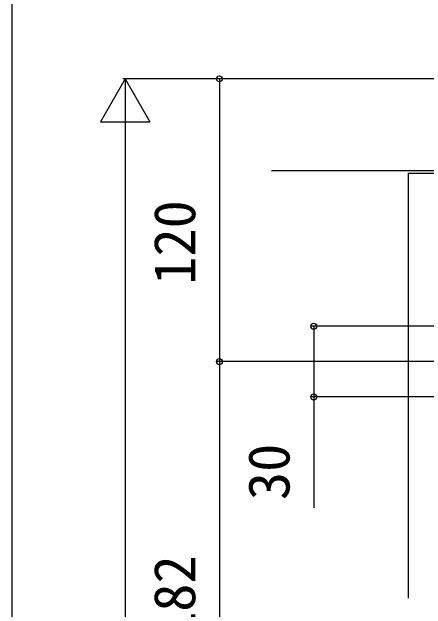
# Model space of a CAD drawing. Units: millimetres, scale not verified. Extents: x -1050 to 1050, y -1568 to 1559.
# Drawn here: x -1050 to -874.4, y -514.2 to -260.8 of the extents above; entities that cross this region are included whole.
import ezdxf
from ezdxf.enums import TextEntityAlignment as Align

# ---------------------------------------------------------------- set-up
doc = ezdxf.new("R2010")
doc.units = ezdxf.units.MM
doc.header["$LTSCALE"] = 8
for name, color, linetype in [('0-4_YKK_12', 2, 'Continuous'), ('0-6_YKK_D', 6, 'Continuous'), ('0-7_YKK_ZWAK', 7, 'Continuous'), ('0-8_YSS_K', 3, 'Continuous')]:
    doc.layers.add(name, color=color, linetype=linetype)
doc.styles.add('ＭＳ ゴシック', font='')
doc.styles.get('ＭＳ ゴシック').set_extended_font_data('MS Gothic')

msp = doc.modelspace()

# ---------------------------------------------------------------- linework, layer by layer
at = {"layer": '0-4_YKK_12'}
msp.add_line((-882.005, -329.202), (-882.005, -509.595), dxfattribs=at)
msp.add_lwpolyline([(-882.005, -329.202), (-857.005, -329.202), (-857.005, -351.202), (-852.005, -351.202)], dxfattribs=at)
at = {"layer": '0-6_YKK_D'}
for p, q in [((-1002.005, -289.202), (-1012.505, -307.389)), ((-874.905, -289.202), (-1003.005, -289.202)), ((-1002.005, -289.202), (-991.505, -307.389)), ((-1002.005, -289.202), (-1002.005, -325.575)), ((-874.905, -289.202), (-963.005, -289.202)), ((-962.005, -289.202), (-962.005, -409.202)), ((-1012.505, -307.389), (-991.505, -307.389)), ((-1002.005, -310.202), (-1002.005, -979.202)), ((-850.908, -394.202), (-923.005, -394.202)), ((-853.408, -409.202), (-963.005, -409.202)), ((-853.408, -409.202), (-963.005, -409.202)), ((-962.005, -409.202), (-962.005, -591.202)), ((-850.908, -424.202), (-923.005, -424.202))]:
    msp.add_line(p, q, dxfattribs=at)
msp.add_lwpolyline([(-922.005, -394.202), (-922.005, -424.202), (-922.005, -471.211)], dxfattribs=at)
for centre in [(-962.005, -289.202), (-922.005, -394.202), (-962.005, -409.202), (-962.005, -409.202), (-922.005, -424.202)]:
    msp.add_circle(centre, 1.275, dxfattribs=at)
at = {"layer": '0-7_YKK_ZWAK'}
msp.add_line((-1050, 1491.5), (-1050, -1568.5), dxfattribs=at)
at = {"layer": '0-8_YSS_K'}
for p, q in [((-293.926, -289.202), (-939.905, -289.202)), ((-293.926, -328.202), (-939.905, -328.202))]:
    msp.add_line(p, q, dxfattribs=at)

# ---------------------------------------------------------------- texts
at = {"layer": '0-6_YKK_D', "style": 'ＭＳ ゴシック'}
for s, p in [('120', (-967.005, -376.611)), ('30', (-927.005, -467.984)), ('182', (-967.005, -527.338))]:
    msp.add_text(s, height=17.6, rotation=90, dxfattribs=at).set_placement(p, align=Align.BOTTOM_LEFT)

doc.saveas('drawing.dxf')
